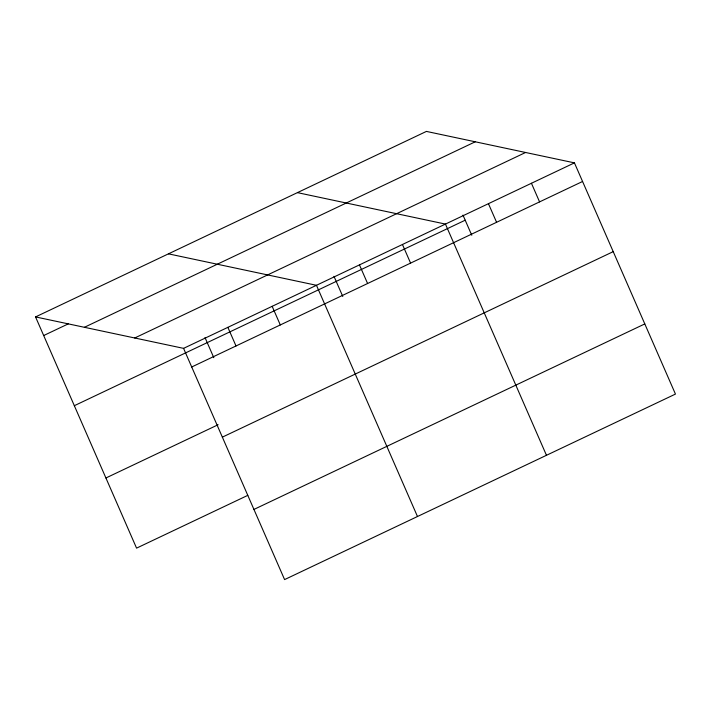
<?xml version="1.0" encoding="UTF-8"?>
<svg xmlns="http://www.w3.org/2000/svg" width="711" height="711" viewBox="0 0 711 711"><rect width="100%" height="100%" fill="white"/><g stroke="black" fill="none" stroke-linecap="round" stroke-linejoin="round"><path stroke-width="1.07" d="M35.55 316.919L426.413 131.411L574.435 162.863L675.45 394.081L284.587 579.589L183.571 348.363L35.55 316.919L136.565 548.137L247.801 495.345M43.682 335.539L68.3 323.861M84.396 327.3L475.259 141.791M134.726 337.992L525.589 152.483M183.571 348.363L574.435 162.863M74.335 405.697L465.198 220.197M191.703 366.992L582.567 181.483M105.921 477.979L218.135 424.725M222.356 437.149L613.22 251.641M253.934 509.432L644.797 323.923M297.429 192.628L445.45 224.081L546.466 455.298M168.445 253.845L316.466 285.298L417.481 516.515M531.437 183.269L539.569 201.888M488.439 203.675L496.58 222.294M462.977 215.113L471.775 235.252M402.453 244.486L410.585 263.106M359.455 264.892L367.596 283.511M333.992 276.33L342.791 296.469M272.162 306.317L280.303 324.945M227.867 327.344L236.008 345.964M205.008 337.547L213.807 357.686"/></g></svg>
